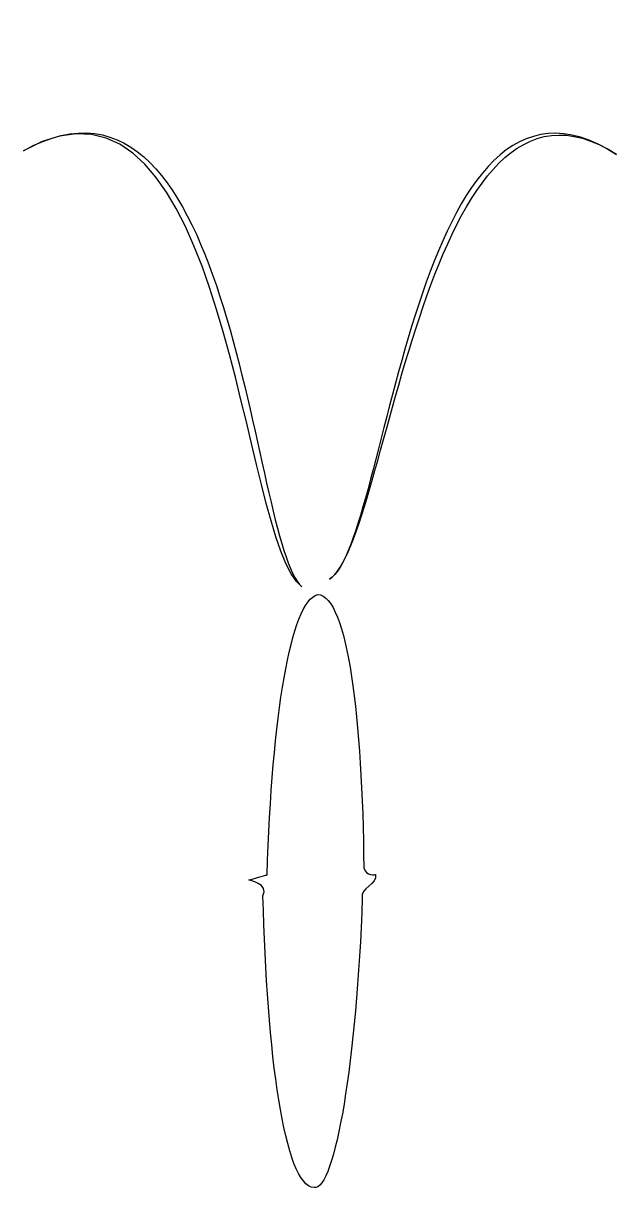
# Model space of a CAD drawing. Header units: centimetres. Extents: x -1.44 to 1.44, y -2.58 to 3.09.
import ezdxf

# ---------------------------------------------------------------- set-up
doc = ezdxf.new("R2010")
doc.units = ezdxf.units.CM
doc.header["$MEASUREMENT"] = 0
doc.layers.add('Camada 1', color=7, linetype='Continuous')

msp = doc.modelspace()

# ---------------------------------------------------------------- linework, layer by layer
at = {"layer": 'Camada 1'}
for points, knots in [([(0.04598, 0.39342), (0.33284, 0.56852), (0.44936, 3.09188), (1.43965, 2.45561), (1.43965, 2.45561), (0.50615, 3.05973), (0.33285, 0.5685), (0.04598, 0.39342), (0.04598, 0.39342), (0.04598, 0.39342), (0.04598, 0.39342), (0.04598, 0.39342)], [0, 0, 0, 0, 0.25, 0.25, 0.25, 0.25, 0.5, 0.5, 0.5, 0.5, 1, 1, 1, 1]), ([(-0.08752, 0.35646), (-0.33946, 0.57429), (-0.40095, 3.04841), (-1.43965, 2.47368), (-1.43965, 2.47368), (-0.44551, 3.03608), (-0.38402, 0.56194), (-0.08752, 0.35646), (-0.08752, 0.35646), (-0.08752, 0.35646), (-0.08752, 0.35646), (-0.08752, 0.35646)], [0, 0, 0, 0, 0.25, 0.25, 0.25, 0.25, 0.5, 0.5, 0.5, 0.5, 1, 1, 1, 1]), ([(-0.01087, 0.31979), (-0.14443, 0.28285), (-0.2314, -0.2683), (-0.25706, -1.04181), (-0.25706, -1.04181), (-0.25706, -1.04181), (-0.30143, -1.05406), (-0.34596, -1.06642), (-0.34596, -1.06642), (-0.34596, -1.06642), (-0.24473, -1.08626), (-0.27674, -1.14315), (-0.27674, -1.14315), (-0.2579, -1.90441), (-0.17461, -2.552), (-0.0288, -2.5596), (-0.0288, -2.5596), (0.07251, -2.57942), (0.17948, -1.92695), (0.20501, -1.15347), (0.20501, -1.15347), (0.19265, -1.10902), (0.28169, -1.08436), (0.26946, -1.03988), (0.26946, -1.03988), (0.26946, -1.03988), (0.2249, -1.05216), (0.21268, -1.00779), (0.21268, -1.00779), (0.20598, -0.29098), (0.13494, 0.31217), (-0.01087, 0.31979), (-0.01087, 0.31979), (-0.01087, 0.31979), (-0.01087, 0.31979), (-0.01087, 0.31979)], [0, 0, 0, 0, 0.1, 0.1, 0.1, 0.1, 0.2, 0.2, 0.2, 0.2, 0.3, 0.3, 0.3, 0.3, 0.4, 0.4, 0.4, 0.4, 0.5, 0.5, 0.5, 0.5, 0.6, 0.6, 0.6, 0.6, 0.7, 0.7, 0.7, 0.7, 0.8, 0.8, 0.8, 0.8, 1, 1, 1, 1])]:
    msp.add_open_spline(points, degree=3, knots=knots, dxfattribs=at)

doc.saveas('drawing.dxf')
